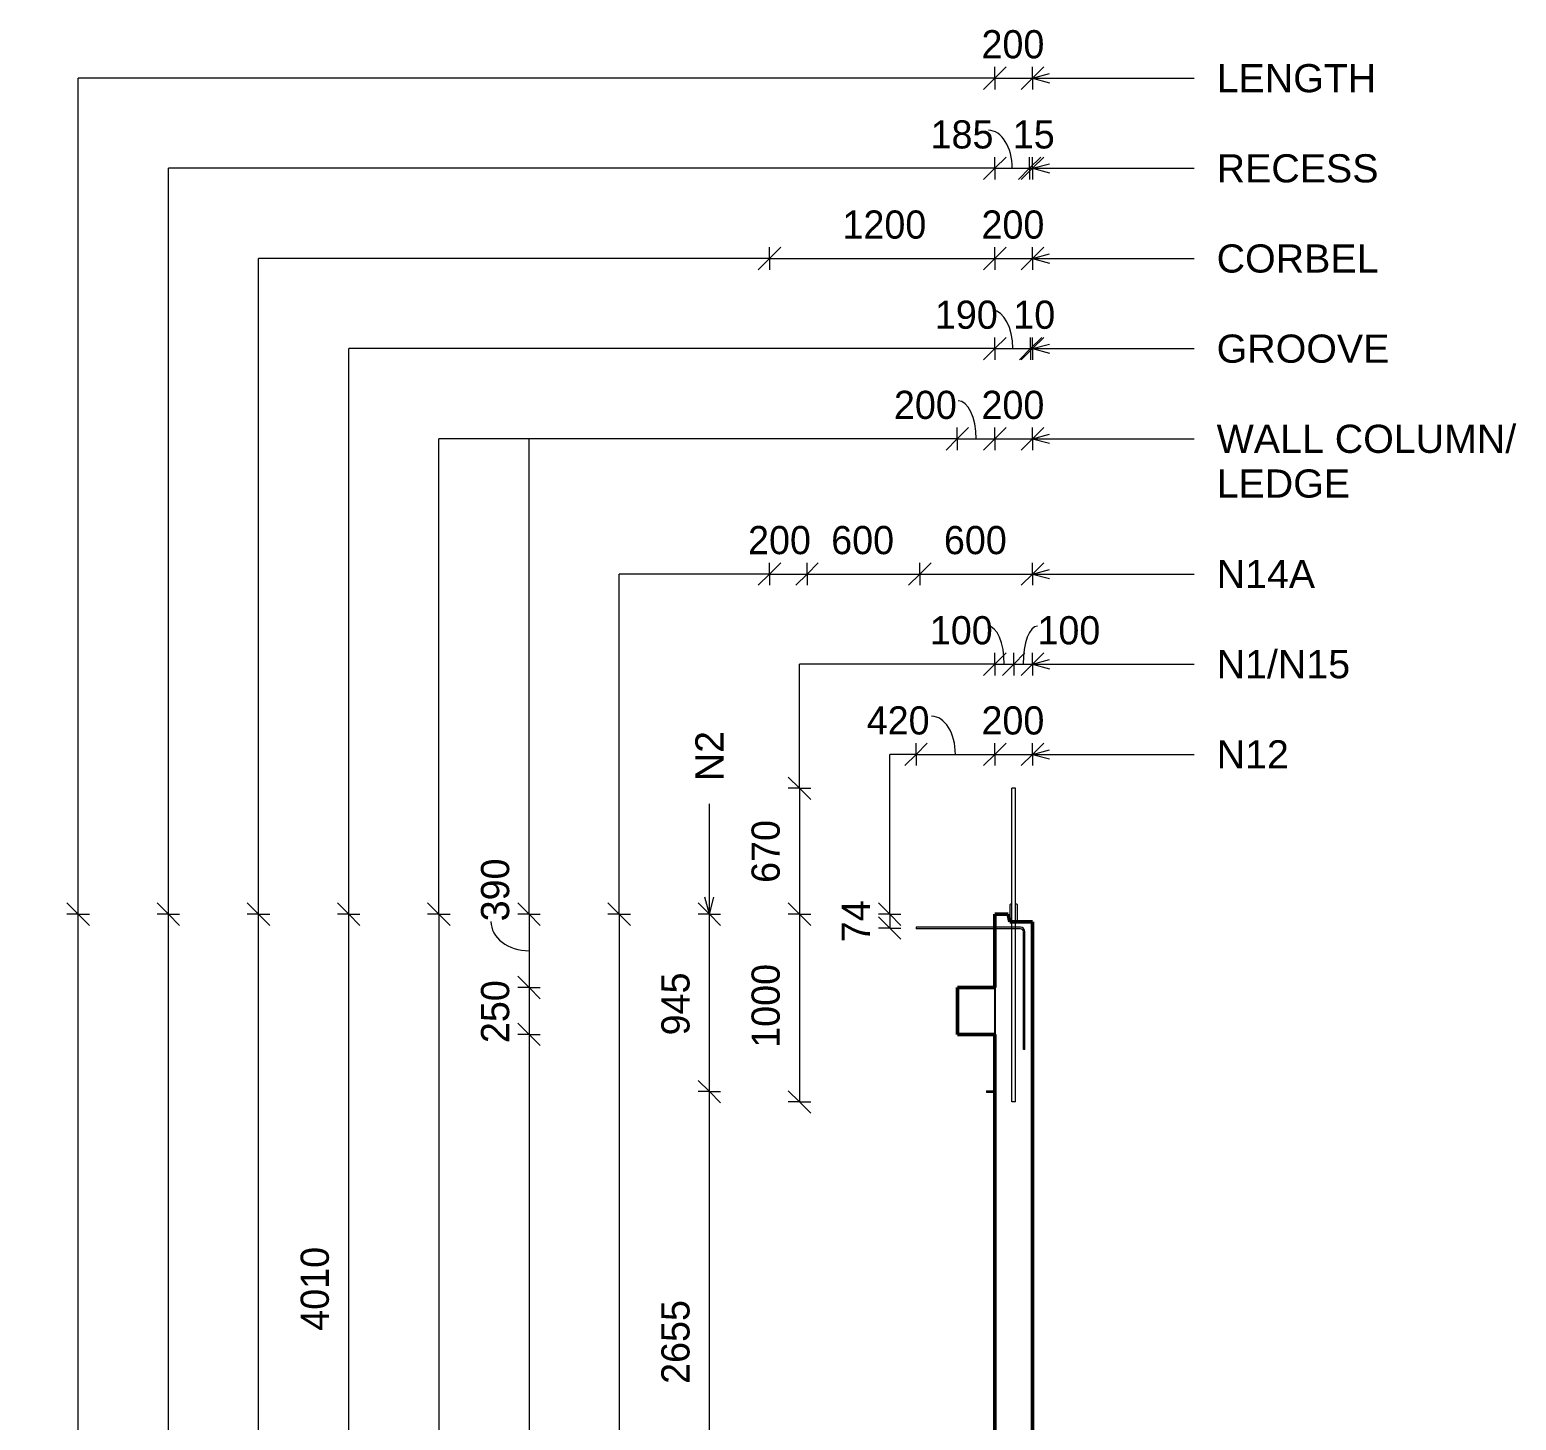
# Model space of a CAD drawing. Header units: millimetres. Extents: x 3013 to 24293, y -3068 to 13086.
# Drawn here: x 16314 to 24227, y 5005 to 12409 of the extents above; entities that cross this region are included whole.
import ezdxf

# ---------------------------------------------------------------- set-up
doc = ezdxf.new("R2010")
doc.units = ezdxf.units.MM
for name, color, linetype, lineweight in [('A-ANNO-DIMS', 211, 'Continuous', 9), ('A-ANNO-DIMS-60', 211, 'Continuous', 9), ('A-DETL-MBND', 5, 'Continuous', 18), ('A-GENM', 13, 'Continuous', 18), ('A-WALL', 113, 'Continuous', 25), ('G-ANNO-TEXT', 231, 'Continuous', 9), ('S-BEAM', 12, 'Continuous', 18), ('S-RBAR', 171, 'Continuous', 18)]:
    doc.layers.add(name, color=color, linetype=linetype, lineweight=lineweight)
doc.styles.add('Arial_1', font='arial.ttf', dxfattribs={"height": 150})
doc.styles.add('Nirmala UI Semilight', font='NirmalaS.ttf', dxfattribs={"height": 150})
doc.dimstyles.new('Arrow_Filled_-_2_5_NI_UI', dxfattribs={"dimscale": 304.8, "dimtxt": 157.104592, "dimasz": 0.393701, "dimexe": 0.19685, "dimexo": 0.0625, "dimgap": 0.19685, "dimtad": 1, "dimdec": 4, "dimzin": 0, "dimdsep": 46, "dimtxsty": 'Nirmala UI Semilight', "dimblk1": 'OBLIQUE', "dimblk2": 'OBLIQUE', "dimsah": 1, "dimcen": 0.09, "dimazin": 0, "dimtfac": 1, "dimtdec": 4, "dimtix": 1, "dimtmove": 0, "dimatfit": 3, "dimfxl": 0.19685, "dimfxlon": 1, "dimtvp": 1, "dimtolj": 1, "dimtzin": 0, "dimarcsym": 2})
doc.dimstyles.new('Arrow_Filled_-_2_5_NI_UI_1', dxfattribs={"dimscale": 304.8, "dimtxt": 157.104592, "dimasz": 0.393701, "dimexe": 0.19685, "dimexo": 0.0625, "dimgap": 0.19685, "dimtad": 1, "dimdec": 4, "dimzin": 0, "dimdsep": 46, "dimtxsty": 'Nirmala UI Semilight', "dimblk1": 'OBLIQUE', "dimblk2": 'OBLIQUE', "dimsah": 1, "dimcen": 0.09, "dimazin": 0, "dimtfac": 1, "dimtdec": 4, "dimtix": 1, "dimtmove": 1, "dimatfit": 3, "dimfxl": 0.19685, "dimfxlon": 1, "dimtvp": 1, "dimtolj": 1, "dimtzin": 0, "dimarcsym": 2})
doc.dimstyles.new('Arrow_Filled_-_2_5_NI_UI_2', dxfattribs={"dimscale": 304.8, "dimtxt": 157.104592, "dimasz": 0.393701, "dimexe": 0.19685, "dimexo": 0.0625, "dimgap": 0.19685, "dimtad": 1, "dimdec": 4, "dimzin": 0, "dimdsep": 46, "dimtxsty": 'Nirmala UI Semilight', "dimblk1": 'OBLIQUE', "dimblk2": 'OBLIQUE', "dimsah": 1, "dimcen": 0.09, "dimazin": 0, "dimtfac": 1, "dimtdec": 4, "dimtix": 1, "dimtmove": 2, "dimatfit": 3, "dimfxl": 0.19685, "dimfxlon": 1, "dimtvp": 1, "dimtolj": 1, "dimtzin": 0, "dimarcsym": 2})

# ---------------------------------------------------------------- blocks, each defined once
blk = doc.blocks.new('RR spread anchor face based - RR-SA-4_0-180-1726831-Elevation Right')
at = {"layer": 'A-GENM'}
for p, q in [((12996.3, 7753.8), (12993.8, 7748.8)), ((12993.8, 7748.8), (12993.8, 7660)), ((13003.8, 7753.8), (12996.3, 7753.8)), ((13031.3, 7753.8), (13023.8, 7753.8)), ((13033.8, 7748.8), (13031.3, 7753.8)), ((13033.8, 7660), (13033.8, 7748.8))]:
    blk.add_line(p, q, dxfattribs=at)
blk = doc.blocks.new('RR spread anchor face based - RR-SA-2_5-200-1726821-Elevation Right')
at = {"layer": 'A-GENM'}
for p, q in [((12868.8, 6760), (12873.8, 6760)), ((12868.8, 6760), (12868.8, 6750)), ((12873.8, 6750), (12868.8, 6750)), ((12873.8, 6760), (12913.8, 6760)), ((12873.8, 6760), (12873.8, 6750)), ((12913.8, 6750), (12873.8, 6750))]:
    blk.add_line(p, q, dxfattribs=at)
blk = doc.blocks.new('DIMBLOCK103-Elevation Right')
at = {"layer": 'A-ANNO-DIMS-60'}
for p, q in [((21031.8, 8550.9), (20971.8, 8490.9)), ((21031.8, 8550.9), (21091.8, 8610.9)), ((21031.8, 8550.9), (21031.8, 8610.9)), ((21031.8, 8550.9), (21451.8, 8550.9)), ((21031.8, 8550.9), (21031.8, 8490.9)), ((21451.8, 8550.9), (21391.8, 8490.9)), ((21451.8, 8550.9), (21511.8, 8610.9)), ((21451.8, 8550.9), (21451.8, 8610.9)), ((21451.8, 8550.9), (21451.8, 8490.9))]:
    blk.add_line(p, q, dxfattribs=at)
blk.add_ellipse((21115, 8550.9), major_axis=(0, 202.8), ratio=0.625173, start_param=4.712389, end_param=6.283185, dxfattribs=at)
at = {"layer": 'A-ANNO-DIMS-60', "color": 0, "insert": (20769.4, 8806.6), "char_height": 150, "width": 414.756, "attachment_point": 1, "line_spacing_factor": 1.142579, "style": 'Nirmala UI Semilight'}
blk.add_mtext('420', dxfattribs=at)
blk = doc.blocks.new('_Oblique')
at = {"color": 0, "linetype": 'ByBlock', "lineweight": -2}
blk.add_line((-0.5, -0.5), (0.5, 0.5), dxfattribs=at)
blk = doc.blocks.new('DIMBLOCK104-Elevation Right')
at = {"layer": 'A-ANNO-DIMS-60'}
for p, q in [((21451.8, 8550.9), (21391.8, 8490.9)), ((21451.8, 8550.9), (21511.8, 8610.9)), ((21451.8, 8550.9), (21451.8, 8610.9)), ((21451.8, 8550.9), (21651.8, 8550.9)), ((21451.8, 8550.9), (21451.8, 8490.9)), ((21651.8, 8550.9), (21591.8, 8490.9)), ((21651.8, 8550.9), (21711.8, 8610.9)), ((21651.8, 8550.9), (21651.8, 8610.9)), ((21651.8, 8550.9), (21651.8, 8490.9))]:
    blk.add_line(p, q, dxfattribs=at)
at = {"layer": 'A-ANNO-DIMS-60', "color": 0, "insert": (21380.4, 8806.6), "char_height": 150, "width": 411.328, "attachment_point": 1, "line_spacing_factor": 1.142579, "style": 'Nirmala UI Semilight'}
blk.add_mtext('200', dxfattribs=at)
blk = doc.blocks.new('DIMBLOCK105-Elevation Right')
at = {"layer": 'A-ANNO-DIMS-60'}
for p, q in [((20891.9, 7700), (20831.9, 7760)), ((20891.9, 7700), (20831.9, 7700)), ((20891.9, 7626), (20831.9, 7686)), ((20891.9, 7700), (20891.9, 7626)), ((20891.9, 7700), (20951.9, 7640)), ((20891.9, 7700), (20951.9, 7700)), ((20891.9, 7626), (20831.9, 7626)), ((20891.9, 7626), (20951.9, 7566)), ((20891.9, 7626), (20951.9, 7626))]:
    blk.add_line(p, q, dxfattribs=at)
at = {"layer": 'A-ANNO-DIMS-60', "color": 0, "insert": (20636.2, 7550.2), "char_height": 150, "width": 270.791, "attachment_point": 1, "rotation": 90, "line_spacing_factor": 1.142579, "style": 'Nirmala UI Semilight'}
blk.add_mtext('74', dxfattribs=at)
blk = doc.blocks.new('DIMBLOCK106-Elevation Right')
at = {"layer": 'A-ANNO-DIMS-60'}
for p, q in [((21451.8, 9030.9), (21391.8, 8970.9)), ((21451.8, 9030.9), (21511.8, 9090.9)), ((21451.8, 9030.9), (21451.8, 9090.9)), ((21451.8, 9030.9), (21551.8, 9030.9)), ((21451.8, 9030.9), (21451.8, 8970.9)), ((21551.8, 9030.9), (21491.8, 8970.9)), ((21551.8, 9030.9), (21611.8, 9090.9)), ((21551.8, 9030.9), (21551.8, 9090.9)), ((21551.8, 9030.9), (21551.8, 8970.9))]:
    blk.add_line(p, q, dxfattribs=at)
blk.add_ellipse((21414, 9030.9), major_axis=(0, 202.8), ratio=0.433085, start_param=4.712389, end_param=6.283185, dxfattribs=at)
at = {"layer": 'A-ANNO-DIMS-60', "color": 0, "insert": (21105.5, 9286.6), "char_height": 150, "width": 370.196, "attachment_point": 1, "line_spacing_factor": 1.142579, "style": 'Nirmala UI Semilight'}
blk.add_mtext('100', dxfattribs=at)
blk = doc.blocks.new('DIMBLOCK107-Elevation Right')
at = {"layer": 'A-ANNO-DIMS-60'}
for p, q in [((21551.8, 9030.9), (21491.8, 8970.9)), ((21551.8, 9030.9), (21611.8, 9090.9)), ((21551.8, 9030.9), (21551.8, 9090.9)), ((21551.8, 9030.9), (21651.8, 9030.9)), ((21551.8, 9030.9), (21551.8, 8970.9)), ((21651.8, 9030.9), (21591.8, 8970.9)), ((21651.8, 9030.9), (21711.8, 9090.9)), ((21651.8, 9030.9), (21651.8, 9090.9)), ((21651.8, 9030.9), (21651.8, 8970.9))]:
    blk.add_line(p, q, dxfattribs=at)
blk.add_ellipse((21678.2, 9030.9), major_axis=(0, 202.8), ratio=0.376674, start_param=0, end_param=1.570796, dxfattribs=at)
at = {"layer": 'A-ANNO-DIMS-60', "color": 0, "insert": (21678.2, 9286.6), "char_height": 150, "width": 370.196, "attachment_point": 1, "line_spacing_factor": 1.142579, "style": 'Nirmala UI Semilight'}
blk.add_mtext('100', dxfattribs=at)
blk = doc.blocks.new('DIMBLOCK108-Elevation Right')
at = {"layer": 'A-ANNO-DIMS-60'}
for p, q in [((20411.9, 8370), (20351.9, 8430)), ((20411.9, 8370), (20351.9, 8370)), ((20411.9, 8370), (20411.9, 7700)), ((20411.9, 8370), (20471.9, 8310)), ((20411.9, 8370), (20471.9, 8370)), ((20411.9, 7700), (20351.9, 7760)), ((20411.9, 7700), (20351.9, 7700)), ((20411.9, 7700), (20471.9, 7640)), ((20411.9, 7700), (20471.9, 7700))]:
    blk.add_line(p, q, dxfattribs=at)
at = {"layer": 'A-ANNO-DIMS-60', "color": 0, "insert": (20156.2, 7866.5), "char_height": 150, "width": 404.473, "attachment_point": 1, "rotation": 90, "line_spacing_factor": 1.142579, "style": 'Nirmala UI Semilight'}
blk.add_mtext('670', dxfattribs=at)
blk = doc.blocks.new('DIMBLOCK109-Elevation Right')
at = {"layer": 'A-ANNO-DIMS-60'}
for p, q in [((20411.9, 7700), (20351.9, 7760)), ((20411.9, 7700), (20351.9, 7700)), ((20411.9, 7700), (20411.9, 6700)), ((20411.9, 7700), (20471.9, 7640)), ((20411.9, 7700), (20471.9, 7700)), ((20411.9, 6700), (20351.9, 6760)), ((20411.9, 6700), (20351.9, 6700)), ((20411.9, 6700), (20471.9, 6640)), ((20411.9, 6700), (20471.9, 6700))]:
    blk.add_line(p, q, dxfattribs=at)
at = {"layer": 'A-ANNO-DIMS-60', "color": 0, "insert": (20156.2, 6988.6), "char_height": 150, "width": 507.305, "attachment_point": 1, "rotation": 90, "line_spacing_factor": 1.142579, "style": 'Nirmala UI Semilight'}
blk.add_mtext('1000', dxfattribs=at)
blk = doc.blocks.new('DIMBLOCK110-Elevation Right')
at = {"layer": 'A-ANNO-DIMS-60'}
for p, q in [((20251.8, 9510.9), (20191.8, 9450.9)), ((20251.8, 9510.9), (20311.8, 9570.9)), ((20251.8, 9510.9), (20251.8, 9570.9)), ((20251.8, 9510.9), (20451.8, 9510.9)), ((20251.8, 9510.9), (20251.8, 9450.9)), ((20451.8, 9510.9), (20391.8, 9450.9)), ((20451.8, 9510.9), (20511.8, 9570.9)), ((20451.8, 9510.9), (20451.8, 9570.9)), ((20451.8, 9510.9), (20451.8, 9450.9))]:
    blk.add_line(p, q, dxfattribs=at)
at = {"layer": 'A-ANNO-DIMS-60', "color": 0, "insert": (20137.7, 9766.6), "char_height": 150, "width": 411.328, "attachment_point": 1, "line_spacing_factor": 1.142579, "style": 'Nirmala UI Semilight'}
blk.add_mtext('200', dxfattribs=at)
blk = doc.blocks.new('DIMBLOCK111-Elevation Right')
at = {"layer": 'A-ANNO-DIMS-60'}
for p, q in [((20451.8, 9510.9), (20391.8, 9450.9)), ((20451.8, 9510.9), (20511.8, 9570.9)), ((20451.8, 9510.9), (20451.8, 9570.9)), ((20451.8, 9510.9), (21051.8, 9510.9)), ((20451.8, 9510.9), (20451.8, 9450.9)), ((21051.8, 9510.9), (20991.8, 9450.9)), ((21051.8, 9510.9), (21111.8, 9570.9)), ((21051.8, 9510.9), (21051.8, 9570.9)), ((21051.8, 9510.9), (21051.8, 9450.9))]:
    blk.add_line(p, q, dxfattribs=at)
at = {"layer": 'A-ANNO-DIMS-60', "color": 0, "insert": (20580.4, 9766.6), "char_height": 150, "width": 411.328, "attachment_point": 1, "line_spacing_factor": 1.142579, "style": 'Nirmala UI Semilight'}
blk.add_mtext('600', dxfattribs=at)
blk = doc.blocks.new('DIMBLOCK112-Elevation Right')
at = {"layer": 'A-ANNO-DIMS-60'}
for p, q in [((21051.8, 9510.9), (20991.8, 9450.9)), ((21051.8, 9510.9), (21111.8, 9570.9)), ((21051.8, 9510.9), (21051.8, 9570.9)), ((21051.8, 9510.9), (21651.8, 9510.9)), ((21051.8, 9510.9), (21051.8, 9450.9)), ((21651.8, 9510.9), (21591.8, 9450.9)), ((21651.8, 9510.9), (21711.8, 9570.9)), ((21651.8, 9510.9), (21651.8, 9570.9)), ((21651.8, 9510.9), (21651.8, 9450.9))]:
    blk.add_line(p, q, dxfattribs=at)
at = {"layer": 'A-ANNO-DIMS-60', "color": 0, "insert": (21180.4, 9766.6), "char_height": 150, "width": 411.328, "attachment_point": 1, "line_spacing_factor": 1.142579, "style": 'Nirmala UI Semilight'}
blk.add_mtext('600', dxfattribs=at)
blk = doc.blocks.new('DIMBLOCK113-Elevation Right')
at = {"layer": 'A-ANNO-DIMS-60'}
for p, q in [((19451.9, 7700), (19391.9, 7760)), ((19451.9, 7700), (19391.9, 7700)), ((19451.9, 7700), (19451.9, 1225)), ((19451.9, 7700), (19511.9, 7640)), ((19451.9, 7700), (19511.9, 7700)), ((19451.9, 1225), (19391.9, 1285)), ((19451.9, 1225), (19391.9, 1225)), ((19451.9, 1225), (19511.9, 1165)), ((19451.9, 1225), (19511.9, 1225))]:
    blk.add_line(p, q, dxfattribs=at)
at = {"layer": 'A-ANNO-DIMS-60', "color": 0, "insert": (19196.2, 4235.4), "char_height": 150, "width": 545.01, "attachment_point": 1, "rotation": 90, "line_spacing_factor": 1.142579, "style": 'Nirmala UI Semilight'}
blk.add_mtext('6475', dxfattribs=at)
blk = doc.blocks.new('DIMBLOCK119-Elevation Right')
at = {"layer": 'A-ANNO-DIMS-60'}
for p, q in [((19931.9, 6755), (19871.9, 6815)), ((19931.9, 6755), (19871.9, 6755)), ((19931.9, 4100), (19931.9, 6755)), ((19931.9, 6755), (19991.9, 6695)), ((19931.9, 6755), (19991.9, 6755)), ((19931.9, 4100), (19871.9, 4160)), ((19931.9, 4100), (19871.9, 4100)), ((19931.9, 4100), (19991.9, 4040)), ((19931.9, 4100), (19991.9, 4100))]:
    blk.add_line(p, q, dxfattribs=at)
at = {"layer": 'A-ANNO-DIMS-60', "color": 0, "insert": (19676.2, 5199), "char_height": 150, "width": 548.438, "attachment_point": 1, "rotation": 90, "line_spacing_factor": 1.142579, "style": 'Nirmala UI Semilight'}
blk.add_mtext('2655', dxfattribs=at)
blk = doc.blocks.new('DIMBLOCK120-Elevation Right')
at = {"layer": 'A-ANNO-DIMS-60'}
for p, q in [((19931.9, 7700), (19871.9, 7760)), ((19931.9, 7700), (19871.9, 7700)), ((19931.9, 6755), (19931.9, 7700)), ((19931.9, 7700), (19991.9, 7640)), ((19931.9, 7700), (19991.9, 7700)), ((19931.9, 6755), (19871.9, 6815)), ((19931.9, 6755), (19871.9, 6755)), ((19931.9, 6755), (19991.9, 6695)), ((19931.9, 6755), (19991.9, 6755))]:
    blk.add_line(p, q, dxfattribs=at)
at = {"layer": 'A-ANNO-DIMS-60', "color": 0, "insert": (19676.2, 7054.7), "char_height": 150, "width": 414.756, "attachment_point": 1, "rotation": 90, "line_spacing_factor": 1.142579, "style": 'Nirmala UI Semilight'}
blk.add_mtext('945', dxfattribs=at)
blk = doc.blocks.new('DIMBLOCK121-Elevation Right')
at = {"layer": 'A-ANNO-DIMS-60'}
for p, q in [((21251.8, 10230.9), (21311.8, 10290.9)), ((21251.8, 10230.9), (21251.8, 10290.9)), ((21451.8, 10230.9), (21511.8, 10290.9)), ((21451.8, 10230.9), (21451.8, 10290.9)), ((21251.8, 10230.9), (21191.8, 10170.9)), ((21251.8, 10230.9), (21451.8, 10230.9)), ((21251.8, 10230.9), (21251.8, 10170.9)), ((21451.8, 10230.9), (21391.8, 10170.9)), ((21451.8, 10230.9), (21451.8, 10170.9))]:
    blk.add_line(p, q, dxfattribs=at)
blk.add_ellipse((21257, 10230.9), major_axis=(0, 202.8), ratio=0.467391, start_param=4.712389, end_param=6.283185, dxfattribs=at)
at = {"layer": 'A-ANNO-DIMS-60', "color": 0, "insert": (20914.3, 10486.6), "char_height": 150, "width": 411.328, "attachment_point": 1, "line_spacing_factor": 1.142579, "style": 'Nirmala UI Semilight'}
blk.add_mtext('200', dxfattribs=at)
blk = doc.blocks.new('DIMBLOCK122-Elevation Right')
at = {"layer": 'A-ANNO-DIMS-60'}
for p, q in [((21451.8, 10230.9), (21511.8, 10290.9)), ((21451.8, 10230.9), (21451.8, 10290.9)), ((21651.8, 10230.9), (21711.8, 10290.9)), ((21651.8, 10230.9), (21651.8, 10290.9)), ((21451.8, 10230.9), (21391.8, 10170.9)), ((21451.8, 10230.9), (21651.8, 10230.9)), ((21451.8, 10230.9), (21451.8, 10170.9)), ((21651.8, 10230.9), (21591.8, 10170.9)), ((21651.8, 10230.9), (21651.8, 10170.9))]:
    blk.add_line(p, q, dxfattribs=at)
at = {"layer": 'A-ANNO-DIMS-60', "color": 0, "insert": (21380.4, 10486.6), "char_height": 150, "width": 411.328, "attachment_point": 1, "line_spacing_factor": 1.142579, "style": 'Nirmala UI Semilight'}
blk.add_mtext('200', dxfattribs=at)
blk = doc.blocks.new('DIMBLOCK123-Elevation Right')
at = {"layer": 'A-ANNO-DIMS-60'}
for p, q in [((18971.9, 7700), (18911.9, 7760)), ((18971.9, 7700), (18911.9, 7700)), ((18971.9, 7700), (18971.9, 7310)), ((18971.9, 7700), (19031.9, 7640)), ((18971.9, 7700), (19031.9, 7700)), ((18971.9, 7310), (18911.9, 7370)), ((18971.9, 7310), (18911.9, 7310)), ((18971.9, 7310), (19031.9, 7250)), ((18971.9, 7310), (19031.9, 7310))]:
    blk.add_line(p, q, dxfattribs=at)
blk.add_ellipse((18971.9, 7661.7), major_axis=(202.8, 0), ratio=0.772808, start_param=3.141593, end_param=4.712389, dxfattribs=at)
at = {"layer": 'A-ANNO-DIMS-60', "color": 0, "insert": (18716.2, 7661.7), "char_height": 150, "width": 411.328, "attachment_point": 1, "rotation": 90, "line_spacing_factor": 1.142579, "style": 'Nirmala UI Semilight'}
blk.add_mtext('390', dxfattribs=at)
blk = doc.blocks.new('DIMBLOCK124-Elevation Right')
at = {"layer": 'A-ANNO-DIMS-60'}
for p, q in [((18971.9, 7310), (18911.9, 7370)), ((18971.9, 7310), (18911.9, 7310)), ((18971.9, 7310), (18971.9, 7060)), ((18971.9, 7310), (19031.9, 7250)), ((18971.9, 7310), (19031.9, 7310)), ((18971.9, 7060), (18911.9, 7120)), ((18971.9, 7060), (18911.9, 7060)), ((18971.9, 7060), (19031.9, 7000)), ((18971.9, 7060), (19031.9, 7060))]:
    blk.add_line(p, q, dxfattribs=at)
at = {"layer": 'A-ANNO-DIMS-60', "color": 0, "insert": (18716.2, 7013.6), "char_height": 150, "width": 411.328, "attachment_point": 1, "rotation": 90, "line_spacing_factor": 1.142579, "style": 'Nirmala UI Semilight'}
blk.add_mtext('250', dxfattribs=at)
blk = doc.blocks.new('DIMBLOCK125-Elevation Right')
at = {"layer": 'A-ANNO-DIMS-60'}
for p, q in [((18971.9, 7060), (18911.9, 7120)), ((18971.9, 7060), (18911.9, 7060)), ((18971.9, 7060), (18971.9, -1395)), ((18971.9, 7060), (19031.9, 7000)), ((18971.9, 7060), (19031.9, 7060)), ((18971.9, -1395), (18911.9, -1335)), ((18971.9, -1395), (18911.9, -1395)), ((18971.9, -1395), (19031.9, -1455)), ((18971.9, -1395), (19031.9, -1395))]:
    blk.add_line(p, q, dxfattribs=at)
at = {"layer": 'A-ANNO-DIMS-60', "color": 0, "insert": (18716.2, 2602.6), "char_height": 150, "width": 551.866, "attachment_point": 1, "rotation": 90, "line_spacing_factor": 1.142579, "style": 'Nirmala UI Semilight'}
blk.add_mtext('8455', dxfattribs=at)
blk = doc.blocks.new('DIMBLOCK126-Elevation Right')
at = {"layer": 'A-ANNO-DIMS-60'}
for p, q in [((21451.8, 10710.9), (21511.8, 10770.9)), ((21451.8, 10710.9), (21451.8, 10770.9)), ((21641.9, 10710.9), (21701.9, 10770.9)), ((21641.9, 10710.9), (21641.9, 10770.9)), ((21451.8, 10710.9), (21391.8, 10650.9)), ((21451.8, 10710.9), (21641.9, 10710.9)), ((21451.8, 10710.9), (21451.8, 10650.9)), ((21641.9, 10710.9), (21581.9, 10650.9)), ((21641.9, 10710.9), (21641.9, 10650.9))]:
    blk.add_line(p, q, dxfattribs=at)
blk.add_ellipse((21440.9, 10710.9), major_axis=(0, 202.8), ratio=0.522178, start_param=4.712389, end_param=6.283185, dxfattribs=at)
at = {"layer": 'A-ANNO-DIMS-60', "color": 0, "insert": (21132.4, 10966.6), "char_height": 150, "width": 370.196, "attachment_point": 1, "line_spacing_factor": 1.142579, "style": 'Nirmala UI Semilight'}
blk.add_mtext('190', dxfattribs=at)
blk = doc.blocks.new('DIMBLOCK127-Elevation Right')
at = {"layer": 'A-ANNO-DIMS-60'}
for p, q in [((21641.9, 10710.9), (21701.9, 10770.9)), ((21641.9, 10710.9), (21641.9, 10770.9)), ((21651.8, 10710.9), (21711.8, 10770.9)), ((21651.8, 10710.9), (21651.8, 10770.9)), ((21641.9, 10710.9), (21581.9, 10650.9)), ((21651.8, 10710.9), (21591.8, 10650.9)), ((21641.9, 10710.9), (21651.8, 10710.9)), ((21641.9, 10710.9), (21641.9, 10650.9)), ((21651.8, 10710.9), (21651.8, 10650.9))]:
    blk.add_line(p, q, dxfattribs=at)
at = {"layer": 'A-ANNO-DIMS-60', "color": 0, "insert": (21549.7, 10966.6), "char_height": 150, "width": 233.086, "attachment_point": 1, "line_spacing_factor": 1.142579, "style": 'Nirmala UI Semilight'}
blk.add_mtext('10', dxfattribs=at)
blk = doc.blocks.new('DIMBLOCK132-Elevation Right')
at = {"layer": 'A-ANNO-DIMS-60'}
for p, q in [((18011.9, 7700), (17951.9, 7760)), ((18011.9, 7700), (17951.9, 7700)), ((18011.9, 3689.9), (18011.9, 7700)), ((18011.9, 7700), (18071.9, 7640)), ((18011.9, 7700), (18071.9, 7700)), ((18011.9, 3689.9), (17951.9, 3749.9)), ((18011.9, 3689.9), (17951.9, 3689.9)), ((18011.9, 3689.9), (18071.9, 3629.9)), ((18011.9, 3689.9), (18071.9, 3689.9))]:
    blk.add_line(p, q, dxfattribs=at)
at = {"layer": 'A-ANNO-DIMS-60', "color": 0, "insert": (17756.2, 5482.2), "char_height": 150, "width": 510.733, "attachment_point": 1, "rotation": 90, "line_spacing_factor": 1.142579, "style": 'Nirmala UI Semilight'}
blk.add_mtext('4010', dxfattribs=at)
blk = doc.blocks.new('DIMBLOCK138-Elevation Right')
at = {"layer": 'A-ANNO-DIMS-60'}
for p, q in [((18491.9, 7700), (18431.9, 7760)), ((18491.9, 7700), (18431.9, 7700)), ((18491.9, 7700), (18491.9, 1040)), ((18491.9, 7700), (18551.9, 7640)), ((18491.9, 7700), (18551.9, 7700)), ((18491.9, 1040), (18431.9, 1100)), ((18491.9, 1040), (18431.9, 1040)), ((18491.9, 1040), (18551.9, 980)), ((18491.9, 1040), (18551.9, 1040))]:
    blk.add_line(p, q, dxfattribs=at)
at = {"layer": 'A-ANNO-DIMS-60', "color": 0, "insert": (18236.2, 4141.5), "char_height": 150, "width": 548.438, "attachment_point": 1, "rotation": 90, "line_spacing_factor": 1.142579, "style": 'Nirmala UI Semilight'}
blk.add_mtext('6660', dxfattribs=at)
blk = doc.blocks.new('DIMBLOCK140-Elevation Right')
at = {"layer": 'A-ANNO-DIMS-60'}
for p, q in [((20251.8, 11190.9), (20311.8, 11250.9)), ((20251.8, 11190.9), (20251.8, 11250.9)), ((21451.8, 11190.9), (21511.8, 11250.9)), ((21451.8, 11190.9), (21451.8, 11250.9)), ((20251.8, 11190.9), (20191.8, 11130.9)), ((20251.8, 11190.9), (21451.8, 11190.9)), ((20251.8, 11190.9), (20251.8, 11130.9)), ((21451.8, 11190.9), (21391.8, 11130.9)), ((21451.8, 11190.9), (21451.8, 11130.9))]:
    blk.add_line(p, q, dxfattribs=at)
at = {"layer": 'A-ANNO-DIMS-60', "color": 0, "insert": (20640.4, 11446.6), "char_height": 150, "width": 507.305, "attachment_point": 1, "line_spacing_factor": 1.142579, "style": 'Nirmala UI Semilight'}
blk.add_mtext('1200', dxfattribs=at)
blk = doc.blocks.new('DIMBLOCK141-Elevation Right')
at = {"layer": 'A-ANNO-DIMS-60'}
for p, q in [((21451.8, 11190.9), (21511.8, 11250.9)), ((21451.8, 11190.9), (21451.8, 11250.9)), ((21651.8, 11190.9), (21711.8, 11250.9)), ((21651.8, 11190.9), (21651.8, 11250.9)), ((21451.8, 11190.9), (21391.8, 11130.9)), ((21451.8, 11190.9), (21651.8, 11190.9)), ((21451.8, 11190.9), (21451.8, 11130.9)), ((21651.8, 11190.9), (21591.8, 11130.9)), ((21651.8, 11190.9), (21651.8, 11130.9))]:
    blk.add_line(p, q, dxfattribs=at)
at = {"layer": 'A-ANNO-DIMS-60', "color": 0, "insert": (21380.4, 11446.6), "char_height": 150, "width": 411.328, "attachment_point": 1, "line_spacing_factor": 1.142579, "style": 'Nirmala UI Semilight'}
blk.add_mtext('200', dxfattribs=at)
blk = doc.blocks.new('DIMBLOCK144-Elevation Right')
at = {"layer": 'A-ANNO-DIMS-60'}
for p, q in [((17531.9, 7700), (17471.9, 7760)), ((17531.9, 7700), (17471.9, 7700)), ((17531.9, 1040), (17531.9, 7700)), ((17531.9, 7700), (17591.9, 7640)), ((17531.9, 7700), (17591.9, 7700)), ((17531.9, 1040), (17471.9, 1100)), ((17531.9, 1040), (17471.9, 1040)), ((17531.9, 1040), (17591.9, 980)), ((17531.9, 1040), (17591.9, 1040))]:
    blk.add_line(p, q, dxfattribs=at)
at = {"layer": 'A-ANNO-DIMS-60', "color": 0, "insert": (17276.2, 4141.5), "char_height": 150, "width": 548.438, "attachment_point": 1, "rotation": 90, "line_spacing_factor": 1.142579, "style": 'Nirmala UI Semilight'}
blk.add_mtext('6660', dxfattribs=at)
blk = doc.blocks.new('DIMBLOCK149-Elevation Right')
at = {"layer": 'A-ANNO-DIMS-60'}
for p, q in [((17051.9, 7700), (16991.9, 7760)), ((17051.9, 7700), (16991.9, 7700)), ((17051.9, 1678.9), (17051.9, 7700)), ((17051.9, 7700), (17111.9, 7640)), ((17051.9, 7700), (17111.9, 7700)), ((17051.9, 1678.9), (16991.9, 1738.9)), ((17051.9, 1678.9), (16991.9, 1678.9)), ((17051.9, 1678.9), (17111.9, 1618.9)), ((17051.9, 1678.9), (17111.9, 1678.9))]:
    blk.add_line(p, q, dxfattribs=at)
at = {"layer": 'A-ANNO-DIMS-60', "color": 0, "insert": (16796.2, 4478.1), "char_height": 150, "width": 507.305, "attachment_point": 1, "rotation": 90, "line_spacing_factor": 1.142579, "style": 'Nirmala UI Semilight'}
blk.add_mtext('6021', dxfattribs=at)
blk = doc.blocks.new('DIMBLOCK150-Elevation Right')
at = {"layer": 'A-ANNO-DIMS-60'}
for p, q in [((21451.8, 11670.9), (21511.8, 11730.9)), ((21451.8, 11670.9), (21451.8, 11730.9)), ((21636.8, 11670.9), (21696.8, 11730.9)), ((21636.8, 11670.9), (21636.8, 11730.9)), ((21451.8, 11670.9), (21391.8, 11610.9)), ((21451.8, 11670.9), (21636.8, 11670.9)), ((21451.8, 11670.9), (21451.8, 11610.9)), ((21636.8, 11670.9), (21576.8, 11610.9)), ((21636.8, 11670.9), (21636.8, 11610.9))]:
    blk.add_line(p, q, dxfattribs=at)
blk.add_ellipse((21417.9, 11670.9), major_axis=(0, 202.8), ratio=0.623443, start_param=4.712389, end_param=6.283185, dxfattribs=at)
at = {"layer": 'A-ANNO-DIMS-60', "color": 0, "insert": (21109.4, 11926.6), "char_height": 150, "width": 370.196, "attachment_point": 1, "line_spacing_factor": 1.142579, "style": 'Nirmala UI Semilight'}
blk.add_mtext('185', dxfattribs=at)
blk = doc.blocks.new('DIMBLOCK151-Elevation Right')
at = {"layer": 'A-ANNO-DIMS-60'}
for p, q in [((21636.8, 11670.9), (21696.8, 11730.9)), ((21636.8, 11670.9), (21636.8, 11730.9)), ((21651.8, 11670.9), (21711.8, 11730.9)), ((21651.8, 11670.9), (21651.8, 11730.9)), ((21636.8, 11670.9), (21576.8, 11610.9)), ((21651.8, 11670.9), (21591.8, 11610.9)), ((21636.8, 11670.9), (21651.8, 11670.9)), ((21636.8, 11670.9), (21636.8, 11610.9)), ((21651.8, 11670.9), (21651.8, 11610.9))]:
    blk.add_line(p, q, dxfattribs=at)
at = {"layer": 'A-ANNO-DIMS-60', "color": 0, "insert": (21547.2, 11926.6), "char_height": 150, "width": 233.086, "attachment_point": 1, "line_spacing_factor": 1.142579, "style": 'Nirmala UI Semilight'}
blk.add_mtext('15', dxfattribs=at)
blk = doc.blocks.new('DIMBLOCK152-Elevation Right')
at = {"layer": 'A-ANNO-DIMS-60'}
for p, q in [((21451.8, 12150.9), (21511.8, 12210.9)), ((21451.8, 12150.9), (21451.8, 12210.9)), ((21651.8, 12150.9), (21711.8, 12210.9)), ((21651.8, 12150.9), (21651.8, 12210.9)), ((21451.8, 12150.9), (21391.8, 12090.9)), ((21451.8, 12150.9), (21651.8, 12150.9)), ((21451.8, 12150.9), (21451.8, 12090.9)), ((21651.8, 12150.9), (21591.8, 12090.9)), ((21651.8, 12150.9), (21651.8, 12090.9))]:
    blk.add_line(p, q, dxfattribs=at)
at = {"layer": 'A-ANNO-DIMS-60', "color": 0, "insert": (21380.4, 12406.6), "char_height": 150, "width": 411.328, "attachment_point": 1, "line_spacing_factor": 1.142579, "style": 'Nirmala UI Semilight'}
blk.add_mtext('200', dxfattribs=at)
blk = doc.blocks.new('DIMBLOCK153-Elevation Right')
at = {"layer": 'A-ANNO-DIMS-60'}
for p, q in [((16571.9, 7700), (16511.9, 7760)), ((16571.9, 7700), (16511.9, 7700)), ((16571.9, -1395), (16571.9, 7700)), ((16571.9, 7700), (16631.9, 7640)), ((16571.9, 7700), (16631.9, 7700)), ((16571.9, -1395), (16511.9, -1335)), ((16571.9, -1395), (16511.9, -1395)), ((16571.9, -1395), (16631.9, -1455)), ((16571.9, -1395), (16631.9, -1395))]:
    blk.add_line(p, q, dxfattribs=at)
at = {"layer": 'A-ANNO-DIMS-60', "color": 0, "insert": (16316.2, 2924), "char_height": 150, "width": 548.438, "attachment_point": 1, "rotation": 90, "line_spacing_factor": 1.142579, "style": 'Nirmala UI Semilight'}
blk.add_mtext('9095', dxfattribs=at)

msp = doc.modelspace()

# ---------------------------------------------------------------- linework, layer by layer
at = {"layer": 'A-DETL-MBND'}
for p, q in [((16571.85909, 7700), (16571.85909, 12150.90828)), ((21451.82433, 12150.90828), (16571.85909, 12150.90828)), ((17051.85909, 7700), (17051.85909, 11670.90828)), ((21451.82433, 11670.90828), (17051.85909, 11670.90828)), ((17531.85909, 7700), (17531.85909, 11190.90828)), ((20251.82433, 11190.90828), (17531.85909, 11190.90828)), ((18011.85909, 7700), (18011.85909, 10710.90828)), ((21451.82433, 10710.90828), (18011.85909, 10710.90828)), ((18491.85909, 7700), (18491.85909, 10230.90828)), ((21251.82433, 10230.90828), (18491.85909, 10230.90828)), ((18971.85909, 7700), (18971.85909, 10230.90828)), ((19451.85909, 7700), (19451.85909, 9510.90828)), ((20251.82433, 9510.90828), (19451.85909, 9510.90828)), ((20411.85909, 8370), (20411.85909, 9030.90828)), ((21451.82433, 9030.90828), (20411.85909, 9030.90828)), ((20891.85909, 7700), (20891.85909, 8550.90828)), ((21031.82433, 8550.90828), (20891.85909, 8550.90828))]:
    msp.add_line(p, q, dxfattribs=at)
at = {"layer": 'A-WALL', "lineweight": 50}
for p, q in [((21521.78775, 7700), (21451.82433, 7700)), ((21451.82433, 7700), (21451.82433, 7310)), ((21531.78775, 7660), (21521.78775, 7700)), ((21651.82433, 7660), (21531.78775, 7660)), ((21651.82433, 3689.94073), (21651.82433, 7660)), ((21451.82433, 7060), (21451.82433, -1395))]:
    msp.add_line(p, q, dxfattribs=at)
at = {"layer": 'A-WALL'}
msp.add_line((21451.82433, 7310), (21451.82433, 7060), dxfattribs=at)
at = {"layer": 'G-ANNO-TEXT', "color": 7}
for p, q in [((21651.78621, 12150.90718), (21741.78621, 12175.02261)), ((21651.78621, 12150.90718), (21741.78621, 12126.79176)), ((21651.78621, 12150.90718), (22512.20766, 12150.90718)), ((21651.78621, 11670.90718), (21741.78621, 11695.02261)), ((21651.78621, 11670.90718), (21741.78621, 11646.79176)), ((21651.78621, 11670.90718), (22512.20766, 11670.90718)), ((21651.78621, 11190.90718), (21741.78621, 11215.02261)), ((21651.78621, 11190.90718), (21741.78621, 11166.79176)), ((21651.78621, 11190.90718), (22512.20766, 11190.90718)), ((21651.78621, 10710.90718), (21741.78621, 10735.02261)), ((21651.78621, 10710.90718), (21741.78621, 10686.79176)), ((21651.78621, 10710.90718), (22512.20766, 10710.90718)), ((21651.78621, 10230.90718), (21741.78621, 10255.02261)), ((21651.78621, 10230.90718), (21741.78621, 10206.79176)), ((21651.78621, 10230.90718), (22512.20766, 10230.90718)), ((21651.78621, 9510.90718), (21741.78621, 9535.02261)), ((21651.78621, 9510.90718), (21741.78621, 9486.79176)), ((21651.78621, 9510.90718), (22512.20766, 9510.90718)), ((21651.78621, 9030.90718), (21741.78621, 9055.02261)), ((21651.78621, 9030.90718), (21741.78621, 9006.79176)), ((21651.78621, 9030.90718), (22512.20766, 9030.90718)), ((21651.78621, 8550.90718), (21741.78621, 8575.02261)), ((21651.78621, 8550.90718), (21741.78621, 8526.79176)), ((21651.78621, 8550.90718), (22512.20766, 8550.90718)), ((19932.24661, 7700), (19932.24661, 8287.55265)), ((19932.24661, 7700), (19908.13118, 7790)), ((19932.24661, 7700), (19956.36204, 7790))]:
    msp.add_line(p, q, dxfattribs=at)
at = {"layer": 'S-BEAM', "lineweight": 50}
for p, q in [((21451.82433, 7310), (21251.82433, 7310)), ((21251.82433, 7310), (21251.82433, 7060)), ((21251.82433, 7060), (21451.82433, 7060))]:
    msp.add_line(p, q, dxfattribs=at)
at = {"layer": 'S-BEAM'}
msp.add_line((21451.82433, 7060), (21451.82433, 7310), dxfattribs=at)
at = {"layer": 'S-RBAR'}
for p, q in [((21561.82433, 8370), (21541.82433, 8370)), ((21541.82433, 6700), (21541.82433, 8370)), ((21561.82433, 6700), (21561.82433, 8370)), ((21587.82433, 7630), (21031.82433, 7630)), ((21031.82433, 7630), (21031.82433, 7622)), ((21587.82433, 7622), (21031.82433, 7622)), ((21603.82433, 6980.31382), (21603.82433, 7606)), ((21611.82433, 6980.31382), (21611.82433, 7606)), ((21611.82433, 6980.31382), (21603.82433, 6980.31382)), ((21561.82433, 6700), (21541.82433, 6700))]:
    msp.add_line(p, q, dxfattribs=at)
for radius in [24, 16]:
    msp.add_arc((21587.82433, 7606), radius, 0, 90, dxfattribs=at)

# ---------------------------------------------------------------- block references
at = {"layer": 'A-GENM'}
for name in ['RR spread anchor face based - RR-SA-4_0-180-1726831-Elevation Right', 'RR spread anchor face based - RR-SA-2_5-200-1726821-Elevation Right']:
    msp.add_blockref(name, (8538.0205, 0), dxfattribs=at)

# ---------------------------------------------------------------- texts
at = {"layer": 'G-ANNO-TEXT', "color": 7, "char_height": 150, "attachment_point": 1, "style": 'Arial_1'}
for s, insert, width in [('LENGTH', (22632.20766, 12225.90718), 1029.36675), ('RECESS', (22632.20766, 11745.90718), 1038.987), ('CORBEL', (22632.20766, 11265.90718), 1038.987), ('GROOVE', (22632.20766, 10785.90718), 1111.138875), ('WALL COLUMN/', (22632.20766, 10305.90718), 1933.67025), ('LEDGE', (22632.20766, 10067.78218), 856.20225), ('N14A', (22632.20766, 9585.90718), 630.126375), ('N1/N15', (22632.20766, 9105.90718), 856.20225), ('N12', (22632.20766, 8625.90718), 461.772)]:
    msp.add_mtext(s, dxfattribs=dict(at, insert=insert, width=width))
at = {"layer": 'G-ANNO-TEXT', "color": 7, "insert": (19857.24661, 8407.55265), "char_height": 150, "width": 322.278375, "attachment_point": 1, "rotation": 90, "style": 'Arial_1'}
msp.add_mtext('N2', dxfattribs=at)

# ---------------------------------------------------------------- dimensions: what is measured, and where the dimension line sits
at = {"layer": 'A-ANNO-DIMS'}
for base, p1, p2, override, picture, middle in [((21651.82433, 12150.90828), (21451.82433, 12090.90828), (21651.82433, 12090.90828), {"dimpost": '<>', "dimfxl": 200}, 'DIMBLOCK152-Elevation Right', (21551.82433, 12288.41875)), ((21651.82433, 11670.90828), (21636.82433, 11610.90828), (21651.82433, 11610.90828), {"dimpost": '<>', "dimfxl": 15}, 'DIMBLOCK151-Elevation Right', (21644.32433, 11808.83716)), ((21451.82433, 11190.90828), (20251.82433, 11130.90828), (21451.82433, 11130.90828), {"dimpost": '<>', "dimfxl": 1200}, 'DIMBLOCK140-Elevation Right', (20851.82433, 11328.83716)), ((21651.82433, 11190.90828), (21451.82433, 11130.90828), (21651.82433, 11130.90828), {"dimpost": '<>', "dimfxl": 200}, 'DIMBLOCK141-Elevation Right', (21551.82433, 11328.41875)), ((21651.82433, 10710.90828), (21641.8836, 10650.90828), (21651.82433, 10650.90828), {"dimpost": '<>', "dimfxl": 9.940727}, 'DIMBLOCK127-Elevation Right', (21646.85396, 10848.83716)), ((21651.82433, 10230.90828), (21451.82433, 10170.90828), (21651.82433, 10170.90828), {"dimpost": '<>', "dimfxl": 200}, 'DIMBLOCK122-Elevation Right', (21551.82433, 10368.41875)), ((21051.82433, 9510.90828), (20451.82433, 9450.90828), (21051.82433, 9450.90828), {"dimpost": '<>', "dimfxl": 600}, 'DIMBLOCK111-Elevation Right', (20751.82433, 9648.47105)), ((21651.82433, 9510.90828), (21051.82433, 9450.90828), (21651.82433, 9450.90828), {"dimpost": '<>', "dimfxl": 600}, 'DIMBLOCK112-Elevation Right', (21351.82433, 9648.47105)), ((21651.82433, 8550.90828), (21451.82433, 8490.90828), (21651.82433, 8490.90828), {"dimpost": '<>', "dimfxl": 200}, 'DIMBLOCK104-Elevation Right', (21551.82433, 8688.41875))]:
    dim = msp.add_linear_dim(base=base, p1=p1, p2=p2, dimstyle='Arrow_Filled_-_2_5_NI_UI', override=override, dxfattribs=at)
    dim.commit()
    dim.dimension.update_dxf_attribs({"geometry": picture, "text_midpoint": middle})
for base, p1, p2, dimstyle, override, picture, middle in [((21636.82433, 11670.90828), (21451.82433, 11610.90828), (21636.82433, 11610.90828), 'Arrow_Filled_-_2_5_NI_UI_1', {"dimpost": '<>', "dimfxl": 185}, 'DIMBLOCK150-Elevation Right', (21294.47754, 11826.61144)), ((21641.8836, 10710.90828), (21451.82433, 10650.90828), (21641.8836, 10650.90828), 'Arrow_Filled_-_2_5_NI_UI_1', {"dimpost": '<>', "dimfxl": 190.059273}, 'DIMBLOCK126-Elevation Right', (21317.5461, 10866.61144)), ((21451.82433, 10230.90828), (21251.82433, 10170.90828), (21451.82433, 10170.90828), 'Arrow_Filled_-_2_5_NI_UI_1', {"dimpost": '<>', "dimfxl": 200}, 'DIMBLOCK121-Elevation Right', (21119.91761, 10386.61144)), ((20451.82433, 9510.90828), (20251.82433, 9450.90828), (20451.82433, 9450.90828), 'Arrow_Filled_-_2_5_NI_UI_2', {"dimpost": '<>', "dimfxl": 200}, 'DIMBLOCK110-Elevation Right', (20343.36549, 9666.61144)), ((21551.82433, 9030.90828), (21451.82433, 8970.90828), (21551.82433, 8970.90828), 'Arrow_Filled_-_2_5_NI_UI_1', {"dimpost": '<>', "dimfxl": 100}, 'DIMBLOCK106-Elevation Right', (21290.58655, 9186.61144)), ((21651.82433, 9030.90828), (21551.82433, 8970.90828), (21651.82433, 8970.90828), 'Arrow_Filled_-_2_5_NI_UI_1', {"dimpost": '<>', "dimfxl": 100}, 'DIMBLOCK107-Elevation Right', (21863.32002, 9186.61144)), ((21451.82433, 8550.90828), (21031.82433, 8490.90828), (21451.82433, 8490.90828), 'Arrow_Filled_-_2_5_NI_UI_1', {"dimpost": '<>', "dimfxl": 420}, 'DIMBLOCK103-Elevation Right', (20976.77331, 8706.61144))]:
    dim = msp.add_linear_dim(base=base, p1=p1, p2=p2, dimstyle=dimstyle, override=override, dxfattribs=at)
    dim.commit()
    dim.dimension.update_dxf_attribs({"geometry": picture, "text_midpoint": middle, "dimtype": 160})
for base, p1, p2, override, picture, middle in [((20411.85909, 7700), (20471.85909, 8370), (20471.85909, 7700), {"dimpost": '<>', "dimfxl": 670}, 'DIMBLOCK108-Elevation Right', (20274.29633, 8035)), ((16571.85909, 7700), (16631.85909, -1395), (16631.85909, 7700), {"dimpost": '<>', "dimfxl": 9095}, 'DIMBLOCK153-Elevation Right', (16434.29633, 3152.5)), ((17051.85909, 7700), (17111.85909, 1678.89876), (17111.85909, 7700), {"dimpost": '<>', "dimfxl": 6021.101243}, 'DIMBLOCK149-Elevation Right', (16913.87792, 4689.44938)), ((17531.85909, 7700), (17591.85909, 1040), (17591.85909, 7700), {"dimpost": '<>', "dimfxl": 6660}, 'DIMBLOCK144-Elevation Right', (17394.29633, 4370)), ((18011.85909, 7700), (18071.85909, 3689.94073), (18071.85909, 7700), {"dimpost": '<>', "dimfxl": 4010.059273}, 'DIMBLOCK132-Elevation Right', (17873.93022, 5694.97036)), ((18491.85909, 1040), (18551.85909, 7700), (18551.85909, 1040), {"dimpost": '<>', "dimfxl": 6660}, 'DIMBLOCK138-Elevation Right', (18354.29633, 4370)), ((19451.85909, 1225), (19511.85909, 7700), (19511.85909, 1225), {"dimpost": '<>', "dimfxl": 6475}, 'DIMBLOCK113-Elevation Right', (19314.29633, 4462.5)), ((19931.85909, 7700), (19991.85909, 6755), (19991.85909, 7700), {"dimpost": '<>', "dimfxl": 945}, 'DIMBLOCK120-Elevation Right', (19794.29633, 7227.5)), ((20411.85909, 6700), (20471.85909, 7700), (20471.85909, 6700), {"dimpost": '<>', "dimfxl": 1000}, 'DIMBLOCK109-Elevation Right', (20273.93022, 7200)), ((20891.85909, 7626), (20951.85909, 7700), (20951.85909, 7626), {"dimpost": '<>', "dimfxl": 74}, 'DIMBLOCK105-Elevation Right', (20756.85909, 7663)), ((18971.85909, 7060), (19031.85909, 7310), (19031.85909, 7060), {"dimpost": '<>', "dimfxl": 250}, 'DIMBLOCK124-Elevation Right', (18834.34863, 7185)), ((18971.85909, -1395), (19031.85909, 7060), (19031.85909, -1395), {"dimpost": '<>', "dimfxl": 8455}, 'DIMBLOCK125-Elevation Right', (18834.34863, 2832.5)), ((19931.85909, 6755), (19991.85909, 4100), (19991.85909, 6755), {"dimpost": '<>', "dimfxl": 2655}, 'DIMBLOCK119-Elevation Right', (19794.29633, 5427.5))]:
    dim = msp.add_linear_dim(base=base, p1=p1, p2=p2, angle=90, dimstyle='Arrow_Filled_-_2_5_NI_UI', override=override, dxfattribs=at)
    dim.commit()
    dim.dimension.update_dxf_attribs({"geometry": picture, "text_midpoint": middle})
dim = msp.add_linear_dim(base=(18971.85909, 7310), p1=(19031.85909, 7700), p2=(19031.85909, 7310), angle=90, dimstyle='Arrow_Filled_-_2_5_NI_UI_1', override={"dimpost": '<>', "dimfxl": 390}, dxfattribs=at)
dim.commit()
dim.dimension.update_dxf_attribs({"geometry": 'DIMBLOCK123-Elevation Right', "text_midpoint": (18816.15594, 7867.40689), "dimtype": 160, "text_rotation": 90})

doc.saveas('drawing.dxf')
